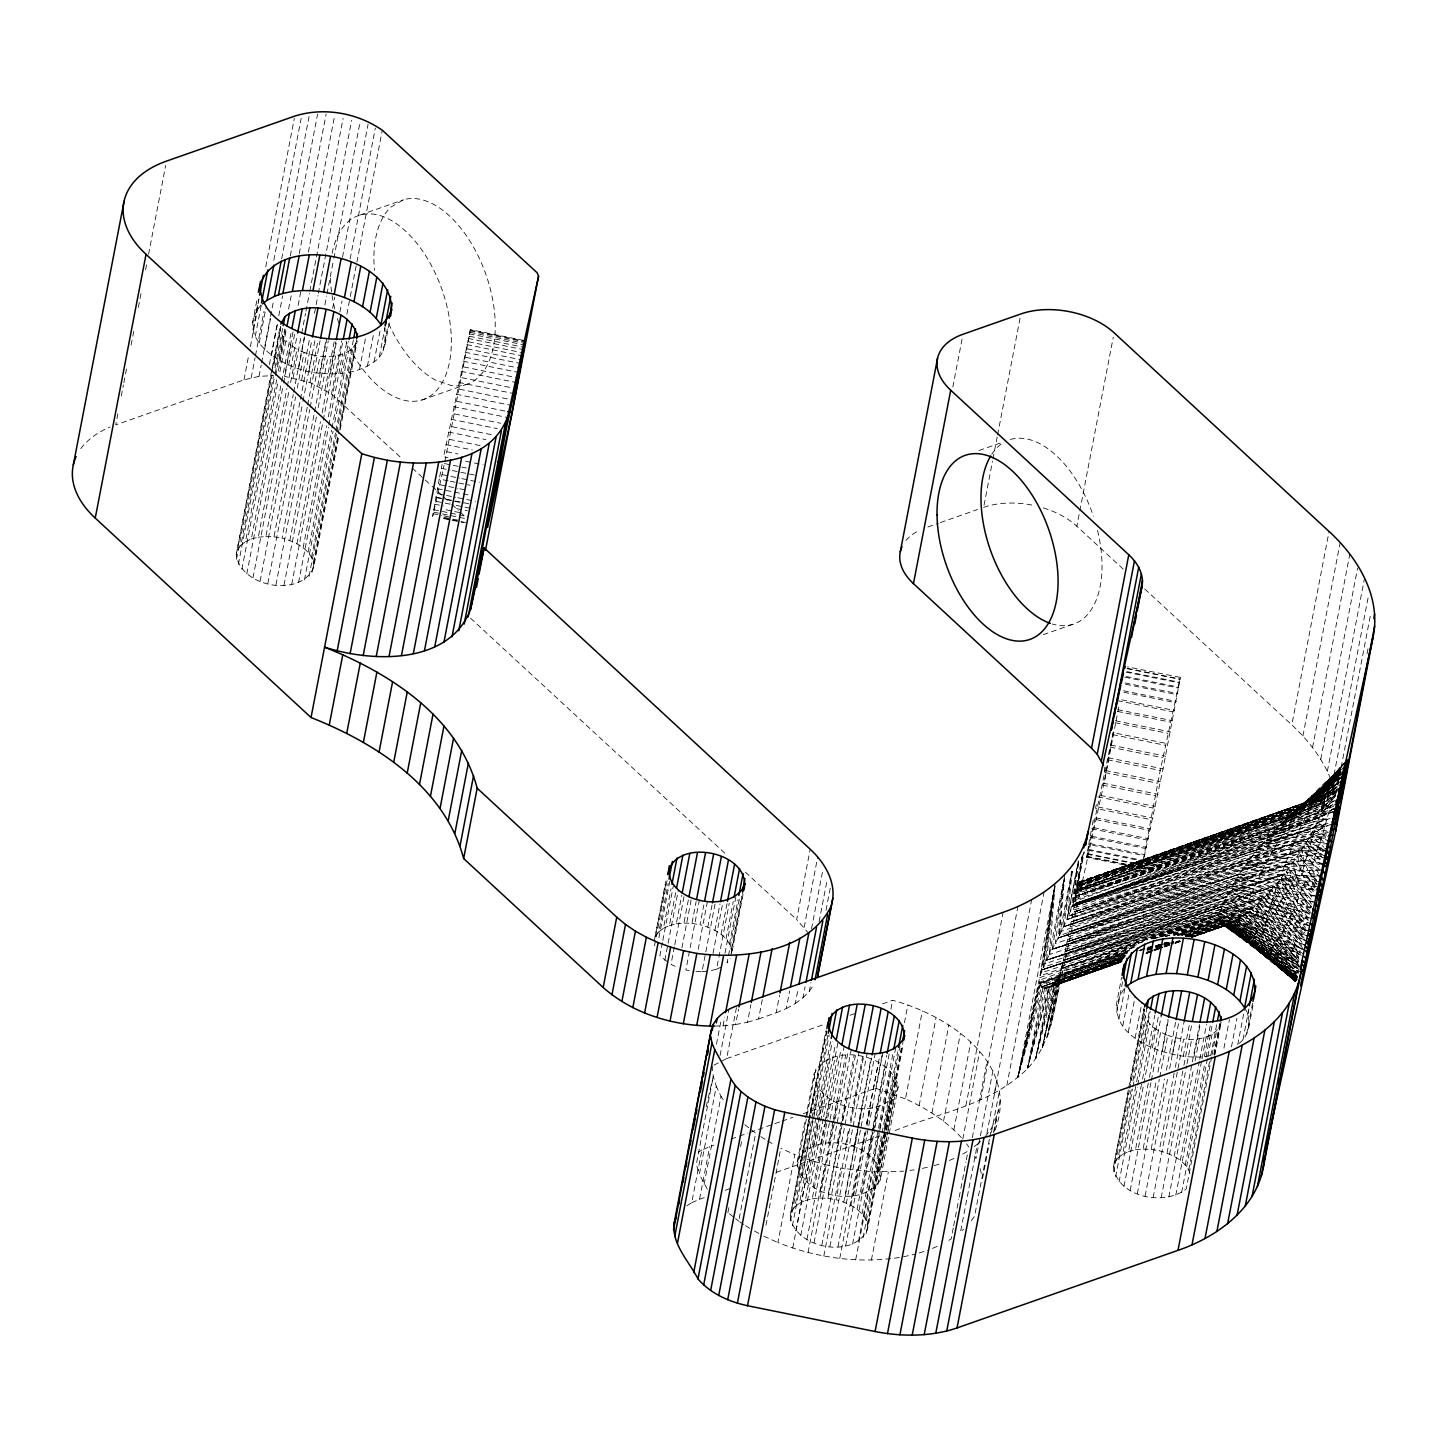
<?xml version="1.0" encoding="UTF-8"?>
<svg xmlns="http://www.w3.org/2000/svg" width="1447" height="1447" viewBox="0 0 1447 1447"><rect width="100%" height="100%" fill="white"/><g stroke="black" fill="none" stroke-linecap="round" stroke-linejoin="round"><path stroke-width="0.75" stroke-dasharray="5 3.75" d="M805.69 1117.862L814.155 1073.891C829.366 1041.551 891.298 1053.199 898.153 1086.932L880.319 1179.956C861.924 1209.294 800.173 1197.23 797.225 1161.814L805.255 1120.05M814.155 1073.891C816.198 1110.5 887.174 1123.469 898.153 1086.932M1295.427 980.252L1262.779 954.694L1261.386 949.738L1261.802 942.25L1219.803 918.863L1298.881 958.24M261.057 305.064C231.158 340.859 289.472 371.698 319.642 373.254C338.272 375.099 358.585 373.254 374.086 361.822C386.313 353.936 385.39 339.358 384.848 327.112M1239.048 1043.468C1249.919 1035.148 1251.908 1019.032 1244.565 1007.745M1342.925 771.07C1301.613 803.429 1260.084 837.813 1233.64 884.063C1228.973 895.82 1214.485 911.501 1222.335 924.362L1297.398 979.312M1295.409 981.12L1244.727 940.025L1227.418 924.742L1295.571 981.554L1229.154 924.289L1192.997 936.824L1229.154 924.289C1264.262 905.695 1287.993 870.931 1309.137 838.283C1312.357 830.885 1334.441 797.098 1312.592 799.92L1078.992 882.67L1062.641 963.774C1055.207 1003.314 1053.145 1050.594 1017.91 1077.111C982.404 1106.593 935.088 1114.28 893.432 1131.21M1305.501 945.379L1222.534 906.437L1043.088 967.374L1054.212 890.285L1044.752 963.738L1222.534 906.437L1307.346 936.082L1266.704 918.972L1223.42 904.194L1046.525 960.139L1225.302 899.817L1310.439 931.615L1222.534 906.437L1046.525 960.139L1049.437 954.495L1055.152 883.683L1046.525 960.139L1039.995 975.893L1017.91 1077.111L1042.98 988.03L1123.776 958.945M1301.956 942.16L1264.081 897.249L1062.641 963.774L1050.739 1025.561L1104.694 780.06L1113.286 731.947M1310.892 907.396L1234.219 883.104L1276.254 887.897L1317.548 896.344L1274.843 892.057L1232.555 885.944L1058.137 937.963L1059.367 935.594L1064.431 878.89L1058.137 937.963L1049.437 954.495L1226.73 896.851L1046.525 960.139L1223.818 903.199L1266.704 918.972L1263.593 931.886L1303.91 954.098M1345.764 761.502L1311.434 800.372L1078.992 882.67L1316.698 799.196L1340.284 770.148M1088.397 846.296L1086.751 857.348L1141.665 868.471L1163.044 768.882L1180.39 677.413L1127.484 666.868M1072.299 871.311L1067.072 919.532L1059.367 935.594L1239.88 874.133L1262.11 870.985L1322.884 870.352C1298.538 864.89 1273.559 856.968 1248.435 861.851L1067.072 919.532L1078.377 860.875L1067.072 919.532L1250.66 858.795L1068.591 916.023L1073.963 901.716L1078.992 881.983L1307.762 802.054L1312.592 799.92L1339.958 767.977L1314.292 799.486L1340.483 768.23M995.156 1129.98C1020.28 1062.803 948.183 1015.016 892.636 1000.311L879.866 1004.797M1333.519 808.385L1328.961 812.563L1319.139 817.79L1076.604 895.928L1321.491 809.85L1331.746 800.227C1337.028 771.83 1329.757 775.52 1312.917 799.847L1340.175 768.086L1330.137 779.788M448.027 480.802L439.237 479.029L432.689 516.362L444.048 465.428M444.844 461.593L470.42 329.627L525.351 340.75M1141.665 868.471L1160.241 770.455L1180.39 677.413M1064.214 878.998L1055.225 943.553L1232.555 885.944L1313.966 914.016M1338.294 778.631L1317.729 794.041L1316.264 796.483L1299.569 829.149L1280.758 875.164L1262.11 870.985L1243.244 869.159L1063.762 926.695L1072.01 871.365L1061.628 931.09L1239.88 874.133L1321.69 876.159L1283.977 866.536L1248.435 861.851L1063.762 926.695L1239.88 874.133L1277.701 883.683L1318.832 890.032L1276.254 887.897L1237.89 877.226L1058.137 937.963L1233.64 884.063L1253.681 889.019C1273.649 843.872 1300.455 800.77 1339.832 769.913M1161.344 936.86L1220.201 914.305L1039.995 975.893L1054.067 890.267L1042.057 969.816L1220.201 914.305L1299.713 952.235M1054.085 890.375L1040.899 972.909L1220.201 914.305L1159.174 937.258M1064.829 874.531L1052.168 949.304L1226.73 896.851M880.319 1179.956C882.76 1142.135 812.074 1128.045 797.225 1161.814M1336.033 808.186L1290.833 822.005L1075.049 898.081L1082.338 856.57M1082.266 856.407L1073.963 901.716L1277.665 826.961L1339.09 794.15M1091.237 830.904L1088.741 844.415L1143.636 855.521M1210.198 1055.605C1174.982 1064.16 1091.508 1034.822 1124.717 987.994M1302.282 947.586L1261.603 899.799L1061.501 968.423L1047.375 1036.884L1059.095 975.35L1061.501 968.423L1264.081 897.249L1299.949 955.906M1092.376 824.917L1093.48 819.092L1148.393 830.216M117.858 413.806L115.724 424.875L243.982 379.856L259.013 376.347L273.646 375.605M121.277 396.062L123.411 384.974M123.845 382.768L125.129 376.111M125.545 373.905L126.83 367.249M131.098 345.091L132.382 338.435M132.798 336.21L134.083 329.572M138.351 307.397L139.636 300.759M140.07 298.534L141.336 291.878M145.604 269.721L146.889 263.065M148.589 254.202L165.663 165.537M252.52 322.916L257.168 298.733M256.571 310.508L258.687 299.511M253.044 329.554L259.393 296.581M243.982 379.856L248.667 355.474M250.385 346.611L258.488 304.503M265.742 266.809L294.338 118.292M255.287 336.283L262.07 301.103M251.217 377.757L255.052 357.807M255.486 355.6L264.023 311.268M273.827 260.279L301.157 118.419M259.194 342.885L265.959 307.723M259.013 376.347L261.147 365.259M261.581 363.034L270.119 318.702M270.535 316.495L273.537 300.976M281.64 258.85L309.387 114.765M264.638 349.215L271.403 314.053M269.395 364.535L277.064 324.634M278.783 315.772L282.617 295.821M290.304 255.92L317.617 114.06M271.475 355.112L278.258 319.95M338.417 438.658L313.637 567.387C300.596 598.479 239.696 587.012 236.295 554.255L280.302 325.647L280.519 330.658L273.682 366.181M236.295 554.255L271.53 374.176M271.964 371.969L280.501 327.583M236.494 559.284L271.982 375.062M237.76 549.534L240.871 545.284L273.356 376.6M275.057 367.719L282.762 327.782M238.393 564.366L274.713 375.695M275.147 373.489L282.418 335.758L280.519 330.658M275.78 375.605L284.752 329.048M288.586 309.115L291.154 295.803M299.258 253.695L326.154 114.042M279.56 360.412L286.325 325.249M240.871 545.284L245.465 541.721L276.666 379.711M278.385 370.83L286.506 328.65M241.884 569.286L278.204 380.633M279.922 371.752L285.909 340.678L282.418 335.758M245.465 541.721L251.344 539.008L281.261 383.636M281.695 381.411L291.1 332.593M292.999 331.978L284.462 376.31L309.929 382.514L331.49 394.018L402.375 459.043M298.136 305.371L300.687 292.077M308.374 252.176L334.836 114.747M246.822 573.862L283.142 385.191M283.576 382.967L290.847 345.236L285.909 340.678M288.658 364.988L295.441 329.826M251.344 539.008L258.271 537.235L286.904 388.52M287.338 386.313L297.16 335.252M252.99 577.841L288.875 391.414M290.594 382.533L296.997 349.233L290.847 345.236M293.144 377.721L301.265 335.595M301.681 333.371L305.534 313.438M305.95 311.214L309.369 293.488M309.803 291.263L343.102 118.365M258.271 537.235L265.904 536.493L293.271 394.452M293.687 392.227L304.376 336.735M298.552 368.714L305.317 333.534M260.116 581.097L295.586 396.876M297.286 387.995L304.123 352.489L296.997 349.233M301.681 379.801L309.785 337.676M314.487 313.294L317.906 295.568M318.322 293.343L351.621 120.445M265.904 536.493L273.953 536.819L300.017 401.434M300.451 399.209L311.991 339.285M267.876 583.448L302.495 403.677M302.929 401.452L311.901 354.841L304.123 352.489M308.971 371.481L315.735 336.319M309.929 382.514L318.033 340.407M324.851 304.937L326.57 296.074M326.986 293.85L333.389 260.605M333.823 258.38L360.285 120.951M313.637 567.387C313.963 550.764 295.984 541.721 282.038 538.194L307.252 407.24M307.686 405.015L320.076 340.66M275.961 584.823L309.73 409.483M310.164 407.258L319.986 356.215C333.371 357.391 352.345 355.166 357.156 340.352M319.642 373.254L326.407 338.073M317.725 385.824L326.678 339.285M332.665 308.247L334.8 297.16M342.487 257.259L368.099 124.261M289.816 540.545L314.18 414.041M314.596 411.816L328.27 340.805M284.01 585.149L316.495 416.465M318.195 407.584L328.035 356.541M324.96 389.677L334.347 340.913M339.9 312.1L342.035 301.012M350.138 258.904L375.316 128.114M296.942 543.801L320.438 421.728M322.156 412.847L335.831 341.818M330.296 373.941L336.645 340.967M291.661 584.407L322.862 422.379M323.278 420.173L335.668 355.799M331.49 394.018L341.745 340.805M346.864 314.216L349.848 298.697M350.283 296.472L382.297 130.23M303.11 547.798L326.606 425.725M328.324 416.845L342.849 341.383M298.57 582.635L328.487 427.281M328.921 425.056L342.595 354.027M340.66 373.561L346.593 342.776M308.03 552.356L331.544 430.284M331.978 428.059L348.637 341.492M304.449 579.921L333.081 431.206M334.8 422.325L348.474 351.314M311.521 557.276L335.469 432.997M335.885 430.772L353.412 339.774M309.043 576.358L336.409 434.317M336.825 432.092L353.068 347.75M313.42 562.377L337.784 435.854M338.218 433.63L356.161 340.425M312.154 572.126L338.218 436.723M339.936 427.86L357.246 336.934M340.135 429.777L357.228 341.004M359.453 369.618L365.386 338.833M367.393 366.163L373.326 335.378M374.086 361.822L380.434 328.849M379.349 356.722L384.848 328.143M383.039 350.988L387.687 326.805M385.065 344.766L389.315 322.771M655.129 936.426L665.71 881.476M654.279 940.821L666.343 881.133M654.496 945.832L655.762 939.248M656.178 937.041L667.194 879.885M655.762 936.082L658.855 931.85L668.17 883.484M658.928 937.728L669.925 880.572M658.855 931.85L663.45 928.287L671.082 888.729M662.419 942.666L659.868 955.852L669.436 963.413M662.835 940.46L673.416 885.51M663.45 928.287L669.346 925.574L675.695 892.6M664.806 960.41L678.354 890.068M669.346 925.574L676.255 923.801L681.754 895.223M674.356 946.826L670.974 964.407L678.1 967.645M674.79 944.62L684.087 896.272M676.255 923.801L683.906 923.059L688.555 898.876M681.917 947.875L691.648 897.321M683.906 923.059L691.937 923.385L696.17 901.391M699.426 899.672L685.878 970.015L693.963 971.389M743.053 894.608L731.621 953.953C731.947 937.312 713.986 928.287 700.022 924.76L703.839 904.972M698.196 949.413L707.511 901.047M707.8 927.111L712.033 905.135M695.971 971.462L701.994 971.715L715.542 901.372M714.927 930.367L720.009 903.977M713.027 953.392L723.193 900.631M721.094 934.346L727.027 903.579M711.381 970.521L716.554 969.201L729.252 903.254M726.032 938.922L733.231 901.553M724.983 953.284L735.98 896.127M729.523 943.842L737.988 899.889M739.308 899.166L727.045 962.924L730.138 958.674M731.404 948.925L741.569 896.181M730.988 954.278L743.27 890.538M716.464 1044.246L721.112 1020.063M714.33 1026.068L723.012 1025.869L724.712 1017.078M686.782 1205.857L691.738 1202.692L701.885 1149.931L713.95 1145.047M720.1 1055.406L728.981 1009.246M707.294 1189.145L699.353 1174.313L716.283 1086.371L713.262 1076.369L712.231 1066.24M691.738 1202.692L699.534 1199.292L709.699 1146.549M713.877 1065.173L726.629 1058.625L736.794 1005.864M704.092 1184.261L721.022 1096.338L716.283 1086.371M723.012 1025.869L735.582 1024.548L738.549 1009.156M735.582 1024.548L747.484 1022.233L750.884 1004.652M747.484 1022.233L758.59 1018.959L762.388 999.172M727.895 1212.586L729.161 1205.984M740.593 1146.639L741.859 1140.037M758.59 1018.959L776.171 1012.791L779.553 995.192M809.036 933.767L796.664 919.568L810.211 849.226M743.867 1224.506L738.712 1221.105L755.641 1133.182L751.011 1129.528M776.171 1012.791L786.282 1008.613L789.664 991.014M804.152 927.31L817.7 856.968M786.282 1008.613L795.253 1003.585L798.219 988.192M811.514 928.793L822.945 869.43M795.253 1003.585L802.976 997.779L805.093 986.8M819.092 921.703L827.141 879.921M802.976 997.779L809.307 991.285L811.007 982.495M825.984 910.308L830.216 888.331M765.988 1225.211L780.385 1150.474M899.365 1257.461C858.523 1263.864 816.18 1257.841 777.907 1242.557L794.855 1154.634L780.801 1148.267M797.188 1167.06L815.909 1068.971M886.233 1132.241L867.603 1228.955C854.58 1260.048 793.661 1248.58 790.261 1215.824L825.821 1031.168M798.853 1172.414L815.782 1084.49M790.261 1215.824L826.454 1030.843M790.478 1220.834L810.79 1115.33M811.224 1113.123L827.304 1029.595M791.744 1211.085L794.855 1206.852L827.865 1035.401M952.849 387.018L962.165 338.652M792.377 1225.935L829.203 1034.677M802.181 1177.641L819.111 1089.718M794.855 1206.852L799.449 1203.289L815.963 1117.572M816.379 1115.366L830.777 1040.628M795.868 1230.854L832.26 1041.822M792.721 1248.019L809.651 1160.096L794.855 1154.634M813.467 1145.952L818.966 1117.373M819.4 1115.167L830.397 1058.01M807.028 1182.561L823.958 1094.619M799.449 1203.289L805.328 1200.576L835.389 1044.499M800.788 1235.412L823.234 1118.911M823.65 1116.722L838.048 1041.985M820.72 1144.071L824.519 1124.283M824.953 1122.076L837.65 1056.147M813.178 1186.938L830.108 1098.997M805.328 1200.576L812.237 1198.803L827.485 1119.671M827.901 1117.464L841.033 1049.328M806.956 1239.41L844.216 1045.964M828.715 1143.239L832.947 1121.262M833.382 1119.056L845.663 1055.315M808.077 1252.523L825.007 1164.6L809.651 1160.096M820.377 1190.592L837.325 1102.668M812.237 1198.803L819.888 1198.062L834.702 1121.118M835.136 1118.929L848.249 1050.775M814.082 1242.666L851.342 1049.22M837.144 1143.492L854.092 1055.55M828.371 1193.413L841.901 1123.071M842.335 1120.864L845.301 1105.49M819.888 1198.062L827.937 1198.387L855.448 1055.496M821.86 1245.017L859.12 1051.589M823.813 1256.014L840.761 1168.091L872.613 1171.853L903.652 1171.22M845.663 1144.812L848.629 1129.42M850.311 1120.629L862.593 1056.871M867.603 1228.955C867.929 1212.333 849.968 1203.289 836.022 1199.762L850.33 1124.916M850.836 1122.818L863.533 1056.871M829.945 1246.392L867.205 1052.946M853.893 1147.145L857.293 1129.564M857.709 1127.358L870.841 1059.222M843.8 1202.113L858.614 1125.187M859.03 1122.981L871.727 1057.034M845.301 1196.036L857.999 1130.089M858.415 1127.9L862.231 1108.113M837.994 1246.717L875.236 1053.271M984.05 505.184L992.515 461.213M992.931 459.025L997.164 437.03M997.598 434.842L1020.461 316.133M839.748 1258.438L856.678 1170.514M850.926 1205.369L864.89 1132.82L861.526 1150.401M866.572 1124.03L879.704 1055.894M866.608 1124.03L878.474 1062.478M853.549 1195.747L866.681 1127.611M867.097 1125.404L870.479 1107.823M803.338 1113.665L875.706 1088.253L882.055 1055.279M890.936 1009.102L892.636 1000.311M845.627 1245.976L882.887 1052.53M857.076 1209.348L872.74 1128.027M873.174 1125.82L886.722 1055.478M868.254 1154.453L872.487 1132.458M872.903 1130.27L885.184 1066.511M861.218 1194.39L873.066 1132.838M873.5 1130.632L878.148 1106.467M852.554 1244.203L874.567 1129.908M874.983 1127.701L889.796 1050.775M862.014 1213.924L878.112 1130.396M878.528 1128.19L892.926 1053.452M873.771 1159.119L879.27 1130.541M879.704 1128.334L890.701 1071.178M858.433 1241.49L895.675 1048.044M855.683 1259.794L872.613 1171.853M865.505 1218.844L897.683 1051.788M863.027 1237.927L882.507 1136.799M884.189 1128.009L900.269 1044.481M904.429 1022.758L907.812 1005.177M877.877 1164.202L883.375 1135.624M883.81 1133.435L894.807 1076.279M873.554 1188.729L890.484 1100.787M867.404 1223.927L885.184 1131.608M885.6 1129.42L901.264 1048.08M866.138 1233.694L885.6 1132.567M886.034 1130.378L902.964 1042.437M886.667 1130.035L902.747 1046.507M880.391 1169.52L887.59 1132.151M888.006 1129.962L897.321 1081.596M877.732 1184.641L887.047 1136.293M887.463 1134.086L894.662 1096.717M871.401 1260.03L888.331 1172.088M961.296 1137.577C945.958 1120.593 926.152 1108.275 905.424 1098.906L922.372 1010.965M919.171 1105.562L936.1 1017.639M931.922 1113.014L948.852 1025.091M943.534 1121.154L960.464 1033.23M953.862 1129.89L970.792 1041.967M1123.198 569.069L1076.857 526.256L1113.268 337.205M965.891 1105.761L1003.133 912.315M962.798 1139.115L979.728 1051.191M953.247 1228.015L951.131 1239.012L945.777 1241.996M953.663 1225.826L954.948 1219.224M955.364 1217.036L956.63 1210.434M957.064 1208.227L958.746 1199.436M959.18 1197.248L960.446 1190.646M960.862 1188.457L962.128 1181.855M962.562 1179.667L965.945 1162.068M966.361 1159.879L967.645 1153.277M972.312 1137.722L987.143 1060.796M980.704 1099.901L1017.946 906.473M980.523 1141.195L977.394 1144.251L960.464 1232.175L963.593 1229.136M992.931 1070.635L976.002 1158.577L973.108 1153.639M994.378 1093.136L1031.639 899.708M986.908 1133.381L997.055 1080.638M989.368 1139.35L974.554 1216.294L970.81 1221.25M989.802 1137.143L991.484 1128.353L998.973 1110.193M982.531 1178.563L989.296 1143.401M991.412 1132.404L999.461 1090.64M993.546 1132.694L996.097 1119.508M994.179 1131.301L1000.094 1100.534M1006.805 1085.521L1044.065 892.094M1054.736 885.871L1017.91 1077.111L1041.352 987.053L1039.235 980.27L1140.236 943.462M1129.185 950.733L1059.095 975.35L1054.935 982.585L1035.763 1058.173L1049.382 987.252L1027.587 1067.976L1042.98 988.03L1041.352 987.053L1125.386 955.563M1049.437 954.495L1063.997 878.854M1059.367 935.594L1071.721 871.383M1122.782 959.397L1054.935 982.585L1042.365 1047.791L1059.095 975.35L1129.402 950.986M1082.501 854.544L1072.679 905.551L1267.59 837.831L1335.436 810.899L1303.078 821.589L1270.104 834.991L1328.78 823.325M1104.694 780.06L1115.709 722.921M1116.125 720.715L1117.391 714.131M1117.826 711.924L1119.092 705.322M1116.162 1005.828L1121.588 977.448M1116.704 1012.484L1123.053 979.51M1118.947 1019.194L1125.712 984.014M1122.836 1025.796L1129.601 990.634M1128.28 1032.145L1135.045 996.965M1135.135 1038.042L1141.9 1002.861M1211.645 1057.034L1186.233 1188.928C1164.347 1206.509 1117.464 1197.447 1113.485 1166.825L1128.298 1089.898M1128.714 1087.692L1143.962 1008.559L1144.161 1013.587L1129.781 1088.325M1113.485 1166.825L1128.497 1091.762M1130.197 1082.971L1145.445 1003.838M1113.684 1171.853L1129.347 1090.513M1114.968 1162.104L1118.061 1157.871L1131.192 1089.718M1132.874 1080.927L1146.856 1008.396M1115.583 1176.936L1132.513 1089.012M1132.947 1086.806L1146.06 1018.67L1144.161 1013.587M1143.202 1043.341L1149.985 1008.161M1118.061 1157.871L1122.655 1154.308L1136.202 1083.966M1136.637 1081.759L1150.166 1011.417M1119.074 1181.873L1137.27 1087.348M1137.704 1085.141L1149.551 1023.608L1146.06 1018.67M1122.655 1154.308L1128.551 1151.577L1142.081 1081.235M1142.515 1079.046L1154.796 1015.288M1124.012 1186.431L1143.474 1085.304M1143.908 1083.116L1154.489 1028.166L1149.551 1023.608M1152.318 1047.899L1159.083 1012.737M1128.551 1151.577L1135.461 1149.804L1149.008 1079.462M1149.424 1077.273L1161.272 1015.722M1130.179 1190.429L1150.908 1082.718M1151.342 1080.511L1160.657 1032.145L1154.489 1028.166M1135.461 1149.804L1143.112 1149.063L1156.225 1080.927M1157.926 1072.137L1168.073 1019.375M1162.194 1051.625L1168.977 1016.463M1137.306 1193.666L1159.318 1079.372M1159.734 1077.165L1167.783 1035.401L1160.657 1032.145M1143.112 1149.063L1151.143 1149.388L1164.69 1079.046M1166.391 1070.255L1175.688 1021.908M1145.083 1196.036L1167.928 1077.328M1169.628 1068.537L1175.561 1037.77L1167.783 1035.401M1172.613 1054.411L1179.377 1019.231M1189.977 1173.246C1185.419 1160.422 1171.527 1154.037 1159.228 1150.763L1174.892 1069.442M1175.308 1067.235L1184.207 1021.076M1153.169 1197.411L1183.646 1039.127C1197.483 1040.483 1217.488 1037.698 1221.304 1021.691L1214.955 1054.664M1183.284 1056.165L1190.067 1020.985M1167.006 1153.132L1183.519 1067.398M1183.935 1065.209L1191.984 1023.427M1161.199 1197.718L1186.594 1065.842M1187.028 1063.635L1191.677 1039.452M1174.132 1156.37L1191.912 1064.051M1192.328 1061.863L1199.527 1024.494M1193.938 1056.853L1200.721 1021.691M1168.85 1196.995L1193.395 1069.496M1195.095 1060.705L1199.328 1038.711M1180.3 1160.367L1199.346 1061.447M1199.762 1059.258L1206.545 1024.078M1175.76 1195.222L1201.589 1061.121M1202.005 1058.933L1206.237 1036.938M1204.32 1056.473L1211.085 1021.311M1185.238 1164.925L1204.284 1066.005M1205.966 1057.214L1212.315 1024.241M1181.638 1192.491L1207.467 1058.408M1207.883 1056.201L1212.116 1034.225M1188.729 1169.863L1210.307 1057.757M1210.741 1055.55L1216.656 1024.783M1212.061 1054.845L1216.71 1030.662M1213.888 1054.049L1220.237 1021.076M1214.123 1055.026L1220.888 1019.846M1214.322 1055.008L1219.821 1026.429M1223.945 1048.134L1229.444 1019.556M1335.726 795.506C1329.648 767.778 1312.266 743.993 1291.827 724.893L1329.07 531.465M1231.469 1046.868L1236.968 1018.308M1237.728 1044.734L1244.51 1009.572M1247.658 1014.419L1248.49 1010.024M1242.991 1039.633L1249.34 1006.66M1302.915 735.998L1340.175 542.571M1246.681 1033.9L1253.03 1000.926M1248.725 1027.677L1252.957 1005.701M1312.574 747.484L1349.834 554.056M1320.749 759.277L1357.575 568.038M1327.369 771.269L1364.611 577.823M1332.361 783.37L1368.337 596.526M1336.142 793.318L1337.408 786.716M1337.842 784.527L1370.852 613.058M1367.035 653.7L1368.301 647.116M439.653 476.877L442.077 464.469M1075.049 898.081L1084.11 851.921L1076.098 893.92L1277.665 826.961L1072.679 905.551L1078.72 861.019L1070.617 911.067L1257.769 849.606L1312.538 836.909L1327.17 831.519M1096.32 804.55L1095.56 808.385L1150.474 819.508M470.42 329.627L443.578 456.782L447.973 457.668M1086.751 857.348L1113.159 732.67L1168.073 743.776M1047.375 1036.884L1060.47 971.769L1135.099 946.736M1124.192 957.082L1056.075 981.012L1042.365 1047.791L1057.648 978.371L1125.965 955.129M1121.425 961.821L1048.569 987.704L1027.587 1067.976L1044.644 988.391L1122.583 959.904M706.19 1106.684L707.71 1100.19M708.198 1098.02L713.262 1076.369L696.333 1164.292L699.353 1174.313M1027.587 1067.976L1046.615 988.283L1120.991 961.929L1048.569 987.704L1042.98 988.03M1318.76 873.301L1312.411 864.112L1322.558 834.792L1330.517 806.106L1333.845 803.465M1267.662 915.426L1266.704 918.972L1224.415 901.843L1267.662 915.426L1309.318 925.7M1237.89 877.226L1279.202 879.432L1301.215 875.652L1313.948 832.296L1327.261 825.441M1309.372 925.519L1268.693 911.755L1279.202 879.432L1320.55 881.711L1282.349 870.859L1246.156 864.999L1305.393 860.893L1323.643 857.348M1253.681 889.019L1248.236 902.422L1225.302 899.817L1307.6 922.897M1296.277 980.831L1233.549 922.372L1265.402 954.911L1282.548 970.575L1283.471 970.033L1295.228 944.186L1266.577 894.662L1063.364 960.428L1274.047 886.378L1305.827 924.832M1315.63 887.065L1307.437 877.009C1294.902 903.434 1286.636 935.051 1264.624 955.183L1231.578 923.349L1192.183 936.987M1320.586 859.156L1303.801 847.001L1307.943 854.942L1294.323 880.644L1271.171 916.204L1261.513 927.979L1251.727 937.131L1243.895 939.863L1223.999 924.904L1297.597 977.756L1261.983 953.32L1225.139 925.031L1222.335 924.362L1188.493 936.553M1340.591 773.512L1321.22 802L1338.746 780.313M1335.979 787.512L1321.816 804.08L1077.762 889.778L1320.152 800.48L1340.537 771.54M1337.064 790.966L1321.925 805.979L1076.604 895.928L1320.351 814.263L1328.961 812.563L1319.447 816.994L1076.604 895.928L1321.816 804.08L1338.421 779.879M1338.493 777.202L1321.111 801.71L1077.762 889.778L1321.599 802.958L1339.144 780.982M809.307 991.285L814.191 984.213M1320.351 814.263L1330.517 806.106L1321.039 811.803L1076.604 895.928L1321.798 807.806L1336.142 790.026M1321.925 805.979L1338.403 783.713M1339.741 773.277L1319.411 799.865L1078.576 885.293L1316.698 799.196L1340.736 768.303M1340.483 770.419L1318.651 799.558L1332.796 781.651M1342.201 780.24L1289.711 815.366L1077.798 886.45L1292.189 813.16L1341.351 784.021L1287.378 817.446L1077.798 886.45L1296.422 809.669L1340.79 770.075M985.226 1136.637L991.484 1128.353M1338.891 777.455L1320.388 800.661L1077.762 889.778M1341.279 777.6L1296.422 809.669L1078.594 883.249L1300.636 806.504L1340.193 771.305L1318.163 799.359L1078.576 885.293L1320.152 800.48L1333.266 783.84M1330.842 779.734L1314.762 799.359L1078.992 882.67L1315.54 799.287L1340.465 768.086M1339.651 770.473L1317.711 799.323L1332.434 780.855M1310.367 800.788L1340.537 767.742M1315.54 799.287L1340.718 768.683M1332.651 795.036L1336.775 790.08L1282.567 822.023L1309.915 807.86L1340.193 789.14L1299.08 810.754L1284.99 819.689L1335.201 795.977M1345.638 761.773L1329.359 780.042L1300.636 806.504M1334.93 794.548L1321.491 809.85L1331.186 803.085L1321.039 811.803M1339.958 768.972L1308.197 801.837L1345.529 761.99L1317.891 791.527L1311.434 800.372L1079.046 882.073M1054.935 982.585L1050.974 986.384L1035.763 1058.173L1052.512 985.172L1120.484 961.296M1327.568 781.235L1342.31 765.933M1078.594 883.249L1304.543 803.899L1339.723 770.274M1334.731 797.17L1331.746 800.227L1334.966 798.075M1326.573 782.158L1340.284 768.628M1321.798 807.806L1335.563 794.873M1339.705 769.967L1324.349 784.581L1343.956 767.163M1311.923 796.32L1340.284 771.36M1292.189 813.16L1340.736 774.76M1321.871 787.819L1341.152 772.427M1338.602 776.876L1308.504 799.703M1341.297 777.69L1289.711 815.366M1344.064 772.155L1319.176 791.798L1341.713 776.008M974.283 1146.53L977.394 1144.251M1277.665 826.961L1076.658 891.442L1287.378 817.446L1301.052 808.276L1340.555 787.566M698.485 1152.138L701.885 1149.931M1304.887 803.7L1338.493 782.556M1313.171 801.837L1337.498 786.824M388.755 323.821A97.546 54.335 70.5 0 0 435.565 380.127L451.229 385.553A97.546 54.335 70.5 0 0 490.226 288.622A97.546 54.335 70.5 0 0 403.369 199.813L390.961 207.048A97.546 54.335 70.5 0 0 374.466 270.354M1078.847 882.363L1304.543 803.899C1311.127 800.933 1313.406 792.667 1320.424 790.189M1297.055 813.377L1283.652 820.937L1076.658 891.442L1279.003 825.568L1292.931 819.02L1337.01 803.7L1272.618 832.26L1329.757 818.116M962.707 1154.073L968.061 1151.089M1334.025 801.258L1275.133 829.583L1303.078 821.589L1333.971 809.018M1330.896 824.265L1313.948 832.296L1260.174 846.585L1292.515 845.265L1327.424 848.611L1251.022 858.288M716.554 969.201L722.451 966.469M1328.418 832.152L1322.558 834.792L1312.266 832.658L1327.496 844.795M1292.931 819.02L1280.125 824.464L1295.011 816.144L1337.95 799.359M949.395 1160.44L955.364 1157.907M932.465 1248.381L938.434 1245.849M1304.814 817.953L1336.702 805.075M1134.014 947.315L1039.416 983.544L1017.91 1077.111L1040.194 985.66L1126.887 954.043M1288.716 825.097L1072.679 905.551L1269.326 835.841L1284.466 831.555M1133.923 946.754L1039.235 982.368L1017.91 1077.111L1039.76 984.702L1126.652 953.555M1140.091 950.046L1148.484 946.899M1180.01 935.088L1219.911 920.129L1298.23 961.712M1129.655 949.937L1039.416 983.544L1126.489 952.958M1165.323 936.643L1219.893 916.313L1263.014 934.726L1299.641 954.152M1125.477 956.105L1041.352 987.053L1124.03 958.004M1140.2 950.679L1152.825 946.031M1182.271 935.196L1220.147 921.269L1299.551 966.017M1152.861 938.85L1220.201 914.305L1150.076 938.94M1179.739 934.78L1219.911 920.129L1299.478 966.469L1261.422 946.374L1220.508 922.209L1298.556 971.715L1261.386 949.738L1221.575 923.747L1185.527 936.408M1156.28 947.604L1162.592 945.289L1156.298 947.423M1164.708 944.511L1168.923 942.974M1185.762 936.824L1221.575 923.747L1297.742 976.707L1222.335 924.362L1296.277 973.379M1126.417 951.999L1039.416 983.544L1126.453 952.795M1173.101 935.069L1219.785 918.158L1262.11 939.935L1298.285 961.387M1077.237 892.654L1321.816 804.08M1078.214 887.318L1320.152 800.48M1123.614 957.444L1041.352 987.053L1123.939 957.932M1146.802 949.105L1153.132 946.826M1155.249 946.067L1159.463 944.547M1184.786 935.431L1220.635 922.535L1261.368 948.147L1298.99 969.381L1220.147 921.269M1147.164 950.534L1153.53 948.237M1155.665 947.459L1162.031 945.162M1164.166 944.403L1168.416 942.865M1187.553 935.992L1221.575 923.747M1121.081 961.55L1044.644 988.391L1120.81 960.953M1177.532 935.323L1219.911 920.129L1177.442 935.051M1078.829 883.737L1316.698 799.196M1044.644 988.391L1121.335 961.152M1146.91 952.09L1153.295 949.811M1155.429 949.069L1161.814 946.79M1163.949 946.031L1168.199 944.529M1189.506 936.969L1223.601 924.868L1242.503 938.994M1177.406 934.798L1219.857 919.804L1298.104 962.436M1243.154 939.519L1297.236 980.614L1225.139 925.031L1191.134 937.077L1226.984 924.85L1244.727 940.025M359.742 215.133L403.369 199.813M421.909 400.023L465.753 384.613M979.004 450.523L1002.029 442.438M927.853 526.961L938.343 523.289M940.441 522.548L977.557 509.507M1043.251 634.672L1072.571 624.38M1075.121 903.507L1316.933 823.234L1324.964 826.979L1315.413 826.508L1075.121 903.507L1319.139 817.79L1327.098 819.545L1317.295 822.384L1324.964 826.979L1314.997 827.358L1075.121 903.507L1318.307 819.979L1327.098 819.545M1325.651 837.053L1314.997 827.358L1073.385 912.225L1309.137 838.283L1323.48 844.523M1323.046 864.944L1314.003 859.807L1301.866 850.022L1069.423 931.705L1293.347 862.34L1315.269 885.148M1239.88 874.133L1058.137 937.963L1236.516 879.36L1315.016 886.866M726.629 1058.625L824.537 1024.241M850.076 1015.269L856.461 1013.027M1311.525 906.618L1283.905 874.585L1067.325 941.744L1293.347 862.34L1296.367 877.009L1302.264 889.688L1311.344 904.049M1232.555 885.944L1052.168 949.304L1227.074 896.127L1308.613 918.013M1307.943 918.103L1296.964 901.897L1283.905 874.585L1065.281 951.439L1274.047 886.378L1289.946 917L1303.874 936.137M1222.534 906.437L1042.057 969.816L1220.327 913.636L1306.659 950.86L1221.702 908.752L1042.057 969.816L1220.906 911.321L1263.593 931.886L1221.141 910.597L1305.465 945.524M1039.561 977.756L1147.941 939.682M1173.788 935.051L1254.495 906.708L1298.646 956.648M1156.117 945.85L1166.77 942.124M1185.925 935.395L1245.523 914.45L1301.884 973.831M1147.362 949.811L1153.729 947.586M1155.846 946.826L1168.561 942.359L1155.719 946.736M1147.236 949.72L1153.585 947.478M1187.481 935.522L1221.358 923.584L1296.349 972.746M1165.088 945.633L1173.589 942.648M1175.706 941.907L1179.956 940.405M1190.574 936.679L1237.312 920.256L1296.711 978.009M1048.569 987.704L1120.412 962.454M1145.771 953.537L1152.101 951.312M1154.218 950.57L1162.664 947.604M1164.781 946.863L1173.228 943.896M1175.344 943.155L1179.576 941.671M1192.256 937.204L1230.294 923.837L1295.716 981.735M1146.277 953.284L1152.644 951.041M1176.013 942.811L1180.246 941.31M730.988 1139.078L737.373 1136.836M739.489 1136.076L748.009 1133.091M750.143 1132.35L779.933 1121.877M782.067 1121.136L792.703 1117.391M699.534 1199.292L705.937 1197.049M725.11 1190.32L731.495 1188.077M776.243 1172.359L882.779 1134.954M1330.064 818.423L1265.112 840.689L1296.024 837.071L1329.92 836.764M1324.982 850.348C1302.571 852.5 1280.233 847.02 1257.769 849.606L1068.591 916.023L1255.508 852.428L1325.741 837.831M1317.023 884.768L1309.137 872.722L1304.272 862.303L1301.866 850.022L1071.467 921.739L1309.137 838.283L1322.757 851.957M1122.185 958.855L1056.075 981.012L1123.993 957.245M1147.326 949.069L1153.693 946.844M1155.827 946.103L1166.427 942.395M1185.527 935.703L1244.945 914.92L1271.624 948.852L1297.362 978.045M1146.567 952.614L1157.184 948.888M1191.152 936.969L1225.139 925.031M1146.295 953.374L1152.68 951.149M1176.049 942.938L1180.3 941.436M1308.992 911.917L1298.737 897.9L1292.243 884.226L1284.61 873.717L1067.325 941.744L1292.587 863.389L1296.367 877.009L1313.406 894.481M1147.037 952.886L1161.977 947.676M1164.112 946.917L1172.649 943.95M1174.783 943.209L1179.052 941.708M1191.858 937.24L1230.294 923.837L1246.699 939.79L1295.608 981.771L1282.548 970.575M1078.992 881.983L1304.543 803.899M1174.132 935.467L1252.957 908.137L1299.135 961.513C1283.055 943.824 1271.823 922.354 1259.179 902.205L1300.401 951.24M1122.203 960.971L1052.512 985.172L1122.347 961.079M1162.339 947.025L1153.892 949.956L1162.556 947.206M1164.455 946.302L1172.902 943.354M1175 942.63L1179.233 941.165M1191.912 936.752L1234.146 922.083L1266.252 954.423L1295.825 981.572M1146.295 952.795L1152.698 950.57M1164.672 946.483L1173.137 943.553M1175.253 942.829L1179.486 941.364M1078.25 884.623L1296.422 809.669M1063.762 926.695L1247.025 863.769L1265.89 863.606M1056.075 981.012L1124.174 957.715M1156.099 946.808L1168.869 942.431M1185.889 936.625L1241.2 917.705L1297.633 975.332M1318.85 868.887L1312.411 864.112L1303.06 848.195L1071.467 921.739L1307.455 841.087L1324.023 850.022M1306.044 930.62L1271.479 889.326L1063.364 960.428L1264.081 897.249M1138.789 950.769L1145.192 948.599M1147.326 947.857L1153.729 945.687M1185.744 934.798L1245.523 914.45L1257.986 931.669L1298.212 973.469M1188.53 936.933L1237.312 920.256L1267.192 953.736L1294.396 980.035M1077.273 888.729L1287.378 817.446M1075.899 899.546L1319.139 817.79M1071.467 921.739L1306.189 843.239L1321.744 855.213M1164.944 936.734L1254.495 906.708L1277.032 940.912L1299.243 970.232M1127.34 952.47L1059.095 975.35L1127.665 952.958M1178.509 935.323L1248.87 911.737L1296.44 973.053M1164.817 944.547L1173.354 941.69M1188.276 936.697L1237.312 920.256M1074.289 907.739L1314.997 827.358M1072.444 916.91L1309.137 838.283M1070.454 926.695L1301.866 850.022M1067.325 941.744L1288.734 868.471L1296.367 877.009L1305.737 881.277L1314.527 890.773M1066.294 946.645L1283.905 874.585M1064.305 956.051L1274.047 886.378M1068.374 936.734L1293.347 862.34M1143.04 941.762L1061.501 968.423L1138.699 943.733M1151.613 938.958L1256.774 904.556L1300.437 953.736M1181.24 935.449L1245.523 914.45M1153.711 938.94L1254.495 906.708M934.237 1165.631L941.69 1163.298M919.171 1252.975L928.486 1250.063M1257.769 849.606L1072.354 906.401L1267.59 837.831L1282.349 834.919L1331.367 829.981M1324.204 842.805L1294.269 841.141L1262.634 843.637L1328.816 823.741M1327.08 850.239L1306.804 855.991L1267.843 859.916M1248.435 861.851L1269.833 856.244L1324.276 863.66L1303.982 865.794L1243.986 868.091L1262.11 870.985M922.39 1168.38L930.385 1166.644M903.471 1256.756L915.445 1254.133M1280.215 838.338L1264.497 841.376L1072.354 906.401L1259.776 847.074L1276.001 845.374M1328.563 843.203L1252.975 855.738L1269.833 856.244M909.982 1170.388L914.178 1169.827M701.994 971.715L707.728 971.154M1255.508 852.428L1325.687 856.95M1301.215 875.652L1321.509 877.027M1326.772 835.082L1322.558 834.792L1313.695 829.981L1073.385 912.225L1311.507 834.087L1327.622 840.49M1307.943 854.942L1315.558 855.521L1319.718 859.825M1256.846 881.928L1236.009 880.174L1274.843 892.057L1316.282 902.548L1230.927 888.802L1312.935 919.134M1260.283 874.657L1279.202 879.432L1320.152 883.592M311.901 354.841L319.986 356.215M273.953 536.819L282.038 538.194M691.937 923.385L700.022 924.76M1175.561 1037.77L1183.646 1039.127M1151.143 1149.388L1159.228 1150.763M827.937 1198.387L836.022 1199.762M1279.202 879.432L1319.411 887.228M1310.765 907.812L1229.425 891.569L1311.923 924.145M470.474 330.133L525.424 341.239M470.004 330.857L524.935 341.98M470.185 332.358L525.134 343.482M469.244 333.805L524.176 344.929M469.552 336.283L524.501 347.407M468.141 338.417L523.091 349.541M468.575 341.818L523.525 352.941M466.748 344.603L521.698 355.727M467.291 348.872L522.24 359.996M465.066 352.254L520.016 363.378M465.717 357.3L520.649 368.424M463.13 361.207L518.08 372.331M463.872 366.959L518.804 378.083M460.996 371.336L515.928 382.46M461.792 377.667L512.328 387.886M458.663 382.406L513.613 393.53M459.531 389.207L512.274 399.878M456.203 394.235L511.153 405.359M457.107 401.38L505.455 411.165M453.671 406.607L508.602 417.731M454.593 413.951L500.752 423.284M451.084 419.286L497.225 428.619M452.025 426.702L493.771 435.149M448.516 432.038L485.866 439.599M449.438 439.363L480.205 445.604M445.983 444.609L472.355 449.945M446.888 451.735L457.885 453.96M465.554 461.231L472.156 462.57M474.345 463.004L483.135 464.776M444.446 463.565L451.03 464.903M453.237 465.355L466.422 468.014M441.317 468.322L450.107 470.094M452.296 470.546L474.272 474.996M442.113 474.652L448.715 475.991M450.903 476.425L459.694 478.215M461.9 478.65L468.484 479.988M470.691 480.44L479.482 482.213M450.234 481.236L470.004 485.251M439.96 484.763L446.562 486.102M448.751 486.554L457.541 488.326M459.748 488.779L466.332 490.099M437.392 488.67L470.365 495.344M438.025 493.734L455.606 497.298M457.813 497.732L464.397 499.07M466.603 499.522L475.394 501.295M435.818 497.099L444.609 498.889M446.797 499.324L468.774 503.773M437.157 497.732L443.759 499.07M445.947 499.504L463.528 503.068M436.361 501.385L442.945 502.706M445.151 503.158L453.942 504.931M456.131 505.383L462.733 506.721M464.921 507.155L473.712 508.946M434.516 504.153L443.307 505.944M456.492 508.602L467.49 510.827M445.947 509.796L452.531 511.117M454.738 511.569L461.322 512.907M433.557 509.688L468.719 516.814M433.865 512.184L464.632 518.406M432.924 513.613L441.715 515.403M443.903 515.837L450.505 517.176M444.102 517.357L450.686 518.677M452.893 519.129L459.477 520.468M443.614 518.08L450.216 519.419M452.405 519.853L465.59 522.53M443.686 518.587L450.27 519.925M452.477 520.359L463.456 522.584M1127.52 668.351L1180.227 679.023M1126.96 668.659L1179.667 679.33M1127.014 671.625L1179.721 682.297M1126.092 672.15L1178.799 682.803M1126.182 676.509L1178.889 687.18M1124.916 677.232L1177.623 687.886M1125.024 682.93L1177.731 693.601M1125.621 684.268L1176.14 694.488M1123.577 690.762L1176.284 701.433M1123.885 692.263L1174.385 702.482M1121.841 699.86L1174.566 710.531M1117.5 700.637L1172.414 711.743M1117.681 709.645L1172.595 720.751M1117.5 711.418L1170.207 722.089M1115.51 720.787L1170.424 731.911M1115.149 722.668L1167.856 733.34M1112.671 734.624L1165.378 745.295M1110.699 745.06L1165.613 756.184M1110.12 747.068L1162.827 757.74M1108.149 757.758L1163.044 768.882M1107.534 759.784L1160.241 770.455M1105.562 770.528L1160.458 781.651M1104.947 772.553L1157.654 783.225M1102.976 783.134L1157.889 794.258M1102.433 785.124L1155.14 795.796M1100.462 795.38L1155.357 806.485M1097.821 796.845L1152.734 807.969M1098.038 806.992L1152.933 818.116M1095.759 817.826L1150.654 828.932M1093.661 827.648L1148.574 838.754M1091.635 828.787L1146.549 839.893M1091.798 836.294L1146.693 847.399M1090.043 837.27L1144.957 848.376M1090.17 843.601L1145.083 854.707M1088.849 849.461L1143.745 860.567M1087.746 850.076L1142.642 861.182M1087.818 853.748L1142.714 864.854M1087.077 854.164L1141.972 865.27M1087.113 856.389L1142.027 867.513M1086.733 856.606L1141.647 867.712M1252.198 892.473L1231.27 888.187L1052.168 949.304L1229.118 892.13L1249.485 899.184L1309.662 913.039M1312.411 864.112L1304.272 862.303L1297.742 856.154L1300.401 869.683L1305.737 881.277L1313.333 891.75M825.007 1164.6L840.761 1168.091M1249.485 899.184L1228.033 894.264L1268.693 911.755M1270.972 904.122L1309.535 913.618M1269.815 907.993L1308.359 919.315M875.706 1088.253L905.424 1098.906M1321.274 838.808L1310.765 835.407L1324.041 847.237M1221.702 908.752L1308.45 941.671L1265.799 922.408M763.871 1236.19L777.907 1242.557M1301.341 955.346L1219.821 917.47L1262.11 939.935M1220.327 913.636L1263.014 934.726M1219.893 916.313L1262.526 937.421L1298.936 957.896M1261.567 944.403L1297.796 962.581M767.67 1141.086L775.176 1145.192M754.502 1231.071L761.99 1235.177M1261.368 948.147L1220.979 923.023L1296.277 973.198M1324.62 856.063L1305.682 844.035L1315.558 855.521M1318.506 847.074L1323.915 850.565M760.796 1136.582L765.951 1139.965M745.585 1225.627L750.74 1229.009M1261.983 953.32L1297.489 978.751M1295.264 980.107L1226.17 924.94L1262.345 954.098L1297.434 979.384M1262.345 954.098L1297.272 980.343M744.825 1124.645L749.456 1128.316M729.433 1213.798L734.081 1217.452M735.619 1218.681L738.712 1221.105M1301.667 949.286L1295.228 944.186L1301.558 949.757M1295.246 980.957L1263.321 955.074L1228.792 924.38L1246.699 939.79M1294.432 979.945L1231.831 923.204L1247.82 939.41M1297.29 976.237L1239.157 919.062L1268.187 952.813L1294.631 979.709M412.268 468.105L430.392 484.745M432.056 486.264L441.932 495.326M443.596 496.846L450.18 502.887M451.826 504.406L458.428 510.447M460.074 511.967L465.012 516.507M1144.722 588.965L1291.827 724.893M470.582 618.231L727.136 855.322M745.35 872.143L796.664 919.568M1320.568 877.587L1304.272 862.303L1299.659 853.35L1069.423 931.705L1296.186 858.415L1300.401 869.683L1309.137 872.722L1316.661 880.192M1296.675 979.818L1235.34 921.395L1250.335 938.072M1299.297 967.482L1247.567 912.786L1272.89 947.152L1297.525 975.748M1309.264 914.414L1279.003 880.554L1293.437 909.657L1305.664 928.232M1296.44 980.578L1269.272 951.692L1241.2 917.705M1237.691 920.039L1253.174 936.01M1257.986 931.669L1243.244 916.186L1270.412 950.372L1296.856 979.51M1307.455 841.087L1322.16 857.637M1316.553 880.68L1309.137 872.722L1310.783 868.417L1316.734 877.298M1310.982 899.256L1286.329 871.546L1292.243 884.226M1298.303 964.263L1249.81 910.905L1261.513 927.979M1266.577 894.662L1304.344 938.343M1265.239 923.692L1252.089 908.897L1275.603 943.173L1298.484 972.872M1308.233 920.563L1276.543 883.502L1291.683 913.383L1304.832 933.062M1310.204 911.393L1281.463 877.587L1295.192 905.822L1306.876 924.127M1271.479 889.326L1288.228 920.509L1304.109 939.429M1303.856 933.659L1269.073 891.949L1286.528 923.873L1301.757 945.434M1298.755 965.583L1278.515 938.488L1256.774 904.556M1257.172 904.176L1269.164 918.827M1314.003 859.807L1319.646 866.735M1288.734 868.471L1300.491 893.83L1311.38 907.287M1262.037 899.365L1273.233 913.455M1266.939 894.282L1277.394 907.595M966.506 1143.908L968.965 1147.109M1291.683 913.383L1306.171 932.302M1291.773 953.284L1298.068 962.11M1288.228 920.509L1302.861 941.653M1298.954 959.271L1261.603 899.799M1304 885.51L1312.32 898.171M721.022 1096.338L723.156 1099.593M1307.437 877.009L1314.509 887.97M1300.491 893.83L1310.005 908.788M1288.011 891.262L1280.324 878.998L1065.281 951.439L1275.928 884.226L1283.76 898.026M980.125 1168.561L982.043 1176.556M1104.151 767.199L1105.255 773.711M905.967 540.491A67.267 40.48 10.9 0 1 919.207 530.434M983.616 507.372A67.267 40.48 10.9 0 1 1032.796 505.238M1043.414 507.933A67.267 40.48 10.9 0 1 1076.857 526.256M1097.531 530.452A97.546 54.208 70.6 0 1 1052.313 624.001M991.756 454.249A97.546 54.208 70.6 0 1 1003.024 442.891M1010.404 439.508A97.546 54.208 70.6 0 1 1093.407 516.199M80.797 448.679A112.124 67.466 10.9 0 1 110.117 427.028M332.141 253.352A97.546 54.208 70.6 0 1 416.718 243.132A97.546 54.208 70.6 0 1 439.418 386.946A97.546 54.208 70.6 0 1 345.996 341.076M338.924 323.314A97.546 54.208 70.6 0 1 337.006 317.273M334.8 309.061A97.546 54.208 70.6 0 1 330.332 274.984M1173.698 941.888L1165.233 944.945L1173.68 941.997M1152.879 950.643L1146.494 952.886L1152.807 950.715"/><path stroke-width="1.5" d="M1265.221 1151.866L1335.708 831.157L1372.95 637.711C1381.632 597.195 1358.064 557.873 1329.07 531.465L1114.118 332.81A67.267 40.48 10.9 0 0 1020.877 313.945L963.015 334.257A67.267 40.48 10.9 0 0 950.715 390.202L913.455 583.629L1091.526 748.189L1097.224 754.267L1103.482 765.553M832.821 898.334L817.519 976.635L832.821 898.334C834.774 879.251 823.687 861.725 810.211 849.226L484.112 547.888L470.619 609.277C449.149 665.132 372.349 662.509 324.58 647.189C389.406 672.873 458.247 716.735 477.184 788.217L463.637 858.541L603.182 987.505C633.406 1014.13 674.537 1026.23 714.33 1026.068M390.581 316.188C403.496 253.858 267.514 227.523 258.362 292.33M1255.815 985.95C1248.128 1046.181 1126.11 1024.331 1122.926 970.666C1135.859 911.465 1272.727 939.302 1252.849 1001.342M1347.266 759.82L1326.664 867.006L1300.509 985.986L1321.509 877.027L1347.012 760.38M1372.95 637.711L1301.993 960.627L1301.034 971.733L1263.774 1165.179C1256.792 1208.498 1217.017 1237.004 1177.985 1250.353L957.028 1327.948C930.728 1336.829 902.132 1336.793 875.091 1331.529L747.52 1305.719C728.981 1301.703 710.495 1293.6 697.979 1278.895C689.007 1261.404 671.86 1244.51 674.031 1223.565L711.291 1030.119C714.167 1017.784 725.472 1009.879 736.794 1005.864L1003.133 912.315C1040.664 899.329 1078.63 872.993 1087.999 832.134L1141.954 586.632C1144.396 574.441 1137.432 562.774 1128.787 554.762L950.715 390.202M673.542 1229.95L711.291 1030.119M1263.774 1165.179L1264.551 1156.298M1335.708 831.157L1337.39 819.49M1084.635 843.456L1083.785 847.888M260.478 281.333C253.985 339.303 372.06 362.365 391.848 309.586M73.309 464.975L124.098 201.205M463.637 858.541C444.699 787.078 375.876 743.215 311.033 717.513L95.249 518.098L146.038 254.328A112.124 67.466 10.9 0 1 166.532 161.105L294.772 116.086C323.965 106.879 357.3 112.848 382.297 130.23L537.163 272.796L538.573 276.196L485.45 550.475M259.538 295.116L263.354 275.328M261.491 302.875L267.84 269.902M262.558 303.888L267.062 300.325L273.827 265.163M267.062 300.325L274.387 296.418L281.17 261.256M274.387 296.418L278.511 294.808L285.276 259.646M278.511 294.808L282.889 293.434L289.653 258.271M283.178 325.557L284.896 316.676C306.637 299.402 351.512 307.867 357.59 337.097M282.889 293.434L292.312 291.462L299.095 256.3M286.922 326.443L289.49 313.113M291.95 328.143L295.369 310.4M292.312 291.462L302.423 290.54L309.206 255.377M297.594 333.045L302.296 308.627M302.423 290.54L312.968 290.702L319.751 255.522M304.811 334.51L309.929 307.885M312.425 337.061L317.978 308.211M312.968 290.702L323.676 291.932L330.459 256.752M320.51 338.435L326.063 309.586M387.706 289.653L380.923 324.815C370.577 308.518 352.326 299.312 334.257 294.211L341.022 259.031M328.704 338.58L333.841 311.937M336.265 339.611L340.967 315.193M344.44 297.467L351.223 262.287M343.283 339.159L347.117 319.19M353.972 301.627L360.737 266.447M349.071 339.285L352.055 323.748M353.846 337.549L355.546 328.668M356.595 338.2L357.445 333.769M362.582 306.583L369.365 271.403M370.07 312.19L376.853 277.028M376.238 318.322L383.021 283.16M385.282 324.906L390.78 296.328M385.264 325.937L386.114 321.541M311.033 717.513L361.822 453.743L146.038 254.328M389.207 318.43L392.173 303.038M337.169 650.879L374.429 457.451L361.822 453.743M329.247 725.037L342.794 654.695M350.102 653.7L387.362 460.255C429.524 467.49 491.727 463.42 507.879 415.85L538.573 276.196M346.737 733.34L360.285 662.997M363.179 655.581L400.439 462.136M376.22 656.504L413.48 463.076M363.378 742.365L376.925 672.023M389.044 656.468L426.304 463.022M379.06 752.06L392.607 681.718M401.488 655.455L438.73 462.027M413.354 653.501L450.596 460.056M393.693 762.37L407.24 692.028M424.477 650.607L461.738 457.162M407.186 773.241L420.733 702.898M434.733 646.827L471.975 453.399M443.94 642.233L481.182 448.787M419.467 784.581L433.015 714.239M451.989 636.843L489.231 443.415M458.771 630.783L496.014 437.338M430.428 796.32L443.976 725.978M464.18 624.091L501.44 430.663M468.159 616.892L505.401 423.465M470.619 609.277L507.879 415.85M476.497 587.446L478.197 578.655M479.047 574.26L484.112 547.888M440.033 808.403L453.58 738.06M448.19 820.738L461.738 750.396M454.883 833.273L468.412 762.931M460.037 845.898L473.585 775.556M603.182 987.505L616.729 917.163L477.184 788.217M611.954 994.794L625.502 924.452L616.729 917.163M621.884 1001.523L635.432 931.181L625.502 924.452M632.827 1007.6L646.375 937.258L635.432 931.181M667.61 874.531C674.067 835.823 752.856 851.523 743.903 890.194M669.02 879.089L672.403 861.508M644.602 1012.936L658.15 942.594L646.375 937.258M671.933 884.334L676.997 857.944M676.545 888.205L682.894 855.231M657.065 1017.458L670.612 947.116L658.15 942.594M682.188 893.016L689.803 853.459M688.989 896.67L697.454 852.717M670.033 1021.076L683.581 950.733L670.612 947.116M696.604 899.202L705.485 853.043M704.689 900.577L713.57 854.417M683.31 1023.771L696.857 953.428C742.6 959.361 808.33 952.578 831.066 906.292M712.467 902.928L721.348 856.769M696.694 1025.471L710.242 955.129M720.425 901.788L728.474 860.024M727.443 901.372L734.642 864.004M734.081 897.14L739.58 868.58M709.989 1026.176L723.536 955.834M678.715 1204.302L679.565 1199.907M682.948 1182.308L683.798 1177.912M685.914 1166.933L686.764 1162.538M690.147 1144.939L690.997 1140.543M693.113 1129.564L695.229 1118.567M696.079 1114.172L696.911 1109.777M700.312 1092.196L702.428 1081.198M703.26 1076.803L704.11 1072.408M707.493 1054.827L708.343 1050.432M712.159 1030.644L713.425 1024.042M738.838 895.494L743.071 873.5M674.7 1236.534L711.96 1043.088L710.803 1036.522M716.319 1022.848L717.151 1018.453M742.42 891.786L744.952 878.582M677.503 1243.1L714.746 1049.654L711.96 1043.088M725.562 1012.665L736.559 955.526M738.965 1006.949L749.13 954.206M693.71 1272.564L730.952 1079.118L714.746 1049.654M697.979 1278.895L735.239 1085.449L730.952 1079.118M751.3 1002.445L761.032 951.891M703.676 1284.9L740.936 1091.472L735.239 1085.449M762.822 996.983L772.137 948.617M710.658 1290.471L747.9 1097.025L740.936 1091.472M718.725 1295.445L755.985 1101.999L747.9 1097.025M779.987 993.004L789.718 942.449M727.714 1299.713L764.957 1106.268L755.985 1101.999M790.514 986.619L799.829 938.271M737.391 1303.15L774.633 1109.722L764.957 1106.268M799.07 983.797L808.801 933.243M805.943 982.386L816.524 927.437M747.52 1305.719L784.78 1112.273L774.633 1109.722M811.423 980.306L822.855 920.943M815.041 979.818L827.738 913.871M900.305 551.759L937.547 358.313M826.888 1028.636C830.614 988.174 909.421 1001.867 904.013 1039.905M828.299 1033.194L832.097 1013.406M831.193 1038.44L836.692 1009.861M836.239 1040.104L842.588 1007.13M841.883 1044.933L849.498 1005.358M848.684 1048.587L857.149 1004.616M856.298 1051.101L865.179 1004.942M864.384 1052.475L873.265 1006.316M872.161 1054.845L881.042 1008.686M880.12 1053.687L888.169 1011.923M887.138 1053.289L894.336 1015.921M893.758 1049.057L899.274 1020.479M898.533 1047.393L902.765 1025.417M902.53 1041.478L904.646 1030.499M875.091 1331.529L912.333 1138.084C939.392 1143.347 967.971 1143.401 994.288 1134.502L1215.245 1056.907C1254.278 1043.576 1294.034 1015.052 1301.034 971.733M887.481 1333.609L924.742 1140.164M899.907 1334.821L937.15 1141.394M912.189 1335.183L949.449 1141.737M924.199 1334.659L961.441 1141.213M935.775 1333.266L973.017 1139.82M946.754 1331.023L984.014 1137.577M957.028 1327.948L994.288 1134.502M1091.526 748.189L1128.787 554.762M1097.224 754.267L1134.466 560.839M1101.456 760.652L1138.717 567.224M1111.35 729.831L1141.412 573.754M1131.5 637.422L1142.497 580.283M1134.755 624.001L1136.438 615.21M1137.288 610.815L1141.954 586.632M1122.004 975.242L1124.12 964.245M1123.179 978.027L1126.996 958.258M1125.133 985.787L1131.482 952.813M1126.218 986.8L1130.704 983.255L1137.487 948.074M1130.704 983.255L1138.047 979.348L1144.812 944.168M1138.047 979.348L1146.53 976.363L1153.313 941.183M1146.856 1008.396L1148.538 999.588C1170.279 982.314 1215.154 990.779 1221.232 1020.026M1146.53 976.363L1155.954 974.374L1162.737 939.212M1150.6 1009.228L1153.132 996.042M1155.212 1013.099L1159.029 993.311M1155.954 974.374L1166.083 973.451L1172.848 938.289M1161.272 1015.722L1165.938 991.539M1166.083 973.451L1176.628 973.614L1183.393 938.452M1168.507 1017.187L1173.589 990.797M1176.122 1019.701L1181.62 991.123M1176.628 973.614L1187.318 974.844L1194.101 939.682M1184.207 1021.076L1189.705 992.497M1251.348 972.565L1244.565 1007.745C1234.237 991.43 1215.986 982.224 1197.899 977.123L1204.682 941.943M1192.4 1021.238L1197.483 994.867M1199.943 1022.287L1204.609 998.104M1208.082 980.379L1214.865 945.217M1206.961 1021.889L1210.777 1002.102M1217.614 984.539L1224.379 949.377M1212.749 1022.052L1215.715 1006.66M1217.506 1020.388L1219.206 1011.598M1220.237 1021.076L1221.087 1016.68M1226.242 989.495L1233.007 954.315M1177.985 1250.353L1215.245 1056.907M1233.73 995.102L1240.495 959.94M1192.002 1244.854L1229.245 1051.408M1239.898 1001.234L1246.663 966.071M1249.34 1005.629L1254.422 979.257M1204.989 1238.542L1242.231 1045.096M1216.891 1231.469L1254.133 1038.024M1227.617 1223.692L1264.859 1030.246M1237.076 1215.227L1274.337 1021.799M1245.234 1206.183L1282.494 1012.737M1252.035 1196.579L1289.277 1003.133M1257.407 1186.504L1294.667 993.058M1278.28 1083.731L1279.13 1079.335M1300.292 969.418L1301.993 960.627M1261.332 1175.995L1298.592 982.567M1373.8 618.538L1374.65 614.143M1337.824 817.284L1339.94 806.305M1340.79 801.909L1374.65 626.045M512.057 412.504L525.351 340.75L506.016 430.41L487.639 527.486L512.057 412.504L507.662 411.599M1111.296 730.192L1112.96 722.234M1114.136 716.609L1114.914 712.846M1115.746 708.903L1119.092 693.222M1119.49 691.377L1120.792 685.372M1121.244 683.382L1123.505 673.398M1124.753 668.225L1125.296 666.416M280.808 324.074L284.896 316.676M669.31 865.74C662.726 901.77 732.67 916.295 745.169 883.611M829.004 1017.657C822.421 1053.669 892.365 1068.212 904.863 1035.509M1144.45 1006.985L1148.538 999.588M674.031 1223.565L676.183 1217.488M1340.808 783.37L1344.317 778.359L1340.139 782.936M1343.051 770.057L1346.705 764.884M1342.165 774.67L1345.927 769.46L1341.713 774.254M1342.31 778.576L1344.914 775.14L1342.038 778.07M1344.516 765.192L1347.193 761.719L1344.426 765.083M1343.702 770.546L1346.325 767.217M1341.423 777.057L1345.439 772.173M1340.917 785.124L1343.666 781.832M1338.945 790.044L1342.961 785.54L1338.547 789.61M1339.217 792.576L1342.201 789.519L1338.873 792.196M1338.457 796.411L1341.387 793.752L1338.168 795.904M1336.576 805.599L1339.615 802.814L1335.979 804.134M1335.527 802.144L1340.519 798.183L1336.775 800.137M1334.134 815.005L1337.643 812.744L1333.302 812.653M1334.785 809.633L1338.656 807.661M1330.39 831.265L1334.297 829.511L1330.571 828.498M1331.258 824.989L1335.472 823.669L1332.126 822.005M1332.796 818.658L1336.594 818.061M1328.871 835.226L1333.085 835.516M497.442 461.973L501.838 462.859M683.581 950.733L696.857 953.428M784.78 1112.273L912.333 1138.084M323.676 291.932L334.257 294.211M1187.318 974.844L1197.899 977.123M374.429 457.451L387.362 460.255M1327.622 840.49L1331.855 841.593L1328.762 839.332M1327.044 846.151L1330.589 847.779L1327.496 844.795M1325.868 851.017L1329.54 852.988L1326.79 850.113M1323.046 864.944L1326.664 867.006L1323.878 864.13M1324.62 856.063L1328.418 858.469L1325.579 855.213M1325.723 851.722L1329.323 854.056M1323.933 861.562L1327.279 863.986L1324.728 860.802M1322.07 871.275L1325.271 873.662L1322.468 870.19M1324.873 857.836L1328.002 860.459M1320.568 877.587L1323.824 880.662L1320.026 875.146M1300.907 969.002L1304.127 972.022L1301.432 968.803M1316.553 897.484L1319.682 900.486L1317.15 896.995M1319.664 883.195L1322.685 886.179L1320.297 882.634M1312.339 917.543L1315.395 920.672L1312.845 917.181M1318.398 888.404L1321.527 891.659L1319.284 888.223M1319.519 883.864L1322.504 887.047M1302.969 961.314L1305.863 964.407L1303.494 961.007M1317.457 893.939L1320.388 897.104L1318.036 893.45M1315.341 904.031L1318.253 907.233L1315.884 903.615M1307.274 941.581L1310.204 944.819L1307.672 941.346M1311.127 923.837L1314.021 927.111L1311.597 923.512M1314.274 909.819L1317.023 913.021L1314.762 909.44M1313.08 914.775L1315.938 918.158L1313.569 914.414M1306.153 947.152L1308.956 950.462L1306.514 946.953M1306.985 942.865L1309.879 946.302M1308.034 938.669L1310.819 941.997L1308.432 938.416M1308.92 934.075L1311.778 937.529L1309.336 933.803M1317.005 888.729L1321.093 893.758M1309.951 929.896L1312.7 933.279L1310.367 929.607M1312.736 908.969L1316.824 913.998M1308.793 935.739L1311.434 939.175M1304.253 956.521L1306.84 960.048M1305.556 950.806L1308.088 954.405M1302.589 964.57L1305.031 968.097M913.455 583.629A67.267 40.48 10.9 0 1 902.006 546.713M1050.341 623.368A97.546 54.208 70.6 0 1 990.634 550.71A97.546 54.208 70.6 0 1 990.652 456.004M95.249 518.098A112.124 67.466 10.9 0 1 76.13 456.565M1087.999 832.134L1085.449 845.374L1087.999 832.134M1346.994 763.13L1344.408 766.494L1346.994 763.13M937.023 514.788A97.546 54.208 70.6 0 0 1028.6 639.827A97.546 54.208 70.6 0 0 1026.936 487.53A97.546 54.208 70.6 0 0 937.023 514.788"/></g></svg>
